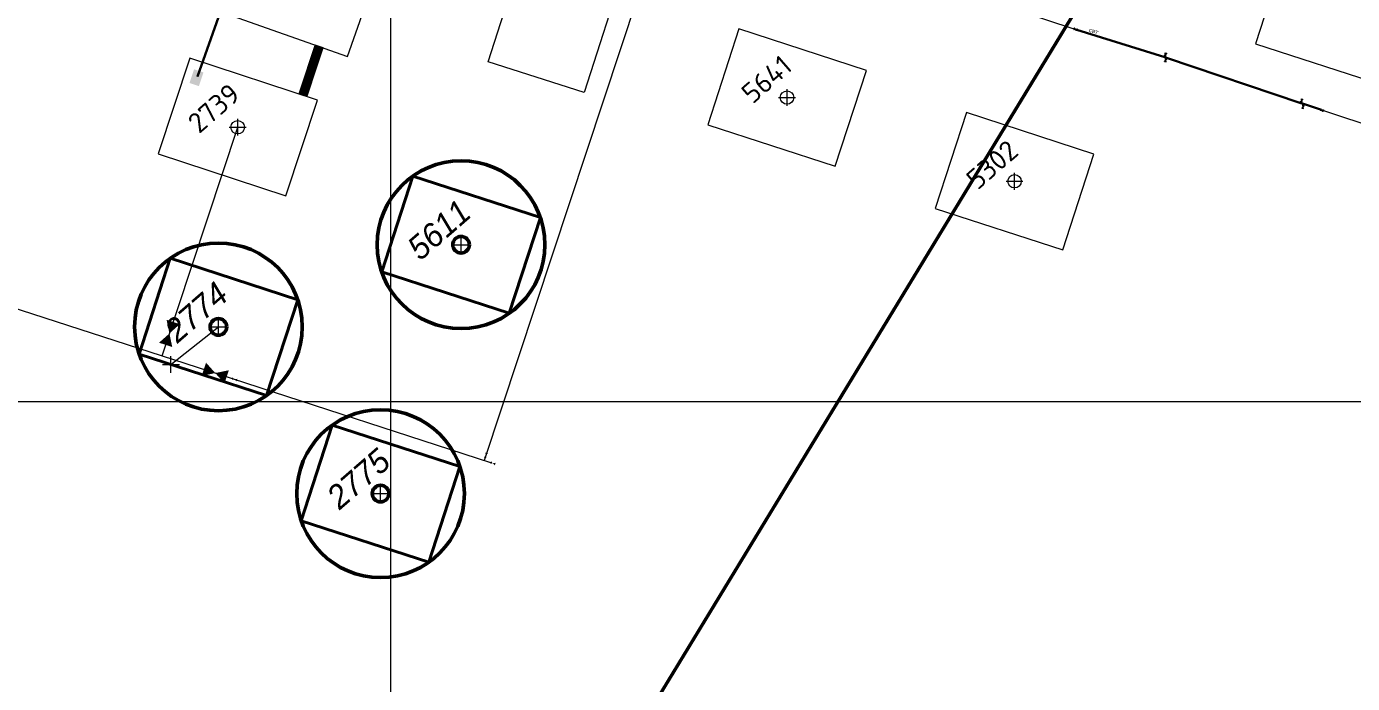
# Model space of a CAD drawing. Header units: millimetres. Extents: x 519 to 9564855, y -810 to 5021775.
# Drawn here: x 9544783 to 9545574, y 4995832 to 4996223 of the extents above; entities that cross this region are included whole.
import ezdxf
from ezdxf.enums import TextEntityAlignment as Align

# ---------------------------------------------------------------- set-up
doc = ezdxf.new("R2010")
doc.units = ezdxf.units.MM
doc.header["$LTSCALE"] = 2
doc.header["$MEASUREMENT"] = 0
doc.header["$PDMODE"] = 2
doc.header["$PDSIZE"] = 5
doc.linetypes.add('DASHED2', pattern=[9.525, 6.35, -3.175])
for name, color, linetype in [('Existing roads', 41, 'Continuous'), ('GRID_PULKOVO', 7, 'Continuous'), ('OilColl&Flowlines', 3, 'Continuous'), ('stage 7.frame', 7, 'Continuous'), ('МГ-земельный участок', 7, 'Continuous'), ('Скважины 2017г', 221, 'Continuous'), ('Скважины 2019г.', 241, 'Continuous')]:
    doc.layers.add(name, color=color, linetype=linetype)
for name, color, linetype, lineweight in [('TX_OIL_New Steel', 244, 'Continuous', 50), ('Нефтепровод Fiberclass', 14, 'g5_122_n', 30), ('ПСО_TX-OIL-Proect.', 224, 'Continuous', 30), ('Скважины на 2023 год', 201, 'Continuous', 20), ('Скважины на 2026', 222, 'Continuous', 50), ('Скважины на 2026 доп.', 222, 'Continuous', 50), ('ТХ_Проект. НГ', 244, 'g_122_n', 50), ('Электро', 1, 'Continuous', 30), ('Электроснаб', 1, 'Continuous', 18), ('Электроснабжене', 1, 'Continuous', 18)]:
    doc.layers.add(name, color=color, linetype=linetype, lineweight=lineweight)
doc.styles.add('Elect', font='isocpeur.ttf')
doc.styles.add('GeoApp', font='', dxfattribs={"height": 1})
doc.styles.add('Line_GUGK', font='')
doc.styles.get('GeoApp').set_extended_font_data('D431', italic=True)
doc.styles.get('Line_GUGK').set_extended_font_data('Bm431', italic=True)
doc.linetypes.add('g5_122_n', pattern='A,1,-1,1.5,-0.3,["Н",GeoApp,S=1,R=0,X=0,Y=-0.5],-1.5,1.5,-1,4,-1,4,-1,3', length=20.8)
doc.linetypes.add('g_122_n', pattern='A,2,-2,3,-0.6,["Н",Line_GUGK,S=2,R=0,X=0,Y=-1],-3,3,-2,8,-2,8,-2,6', length=41.6)

# ---------------------------------------------------------------- blocks, each defined once
blk = doc.blocks.new('Z')
at = {"lineweight": 9}
h = blk.add_hatch(dxfattribs=at)
h.set_pattern_fill('ANSI31', color=256, scale=0.05, style=0)
h.set_pattern_definition([(45, (13.5061613, 46.7154025), (-0.0044194174, 0.0044194174), [])])
h.paths.add_polyline_path([(-0.34, -0.18), (-0.34, 0.18), (-0.01, 0)])
h.paths.add_polyline_path([(0.01, 0), (0.34, -0.18), (0.34, 0.18)])
at = {"color": 7, "lineweight": 13, "flags": 128}
blk.add_lwpolyline([(-0.35, -0.19), (-0.35, 0.19), (0.35, -0.19), (0.35, 0.19), (-0.35, -0.19)], dxfattribs=at)

msp = doc.modelspace()

# ---------------------------------------------------------------- hatches: boundary and pattern name
at = {"layer": 'Электро'}
msp.add_hatch(color=256, dxfattribs=at).paths.add_polyline_path([(9544880.0517, 4996189.77352), (9544885.66394, 4996187.91653), (9544888.37117, 4996196.09839), (9544882.75893, 4996197.95538)])
at = {"layer": 'Электроснаб', "lineweight": 0}
msp.add_hatch(color=1, dxfattribs=at).paths.add_polyline_path([(9544880.0517, 4996189.77352), (9544885.66394, 4996187.91653), (9544888.37117, 4996196.09839), (9544882.75893, 4996197.95538)])
at = {"layer": 'Электроснабжене', "lineweight": 0}
msp.add_hatch(color=1, dxfattribs=at).paths.add_polyline_path([(9544880.0517, 4996189.77352), (9544885.66394, 4996187.91653), (9544888.37117, 4996196.09839), (9544882.75893, 4996197.95538)])

# ---------------------------------------------------------------- linework, layer by layer
at = {"layer": 'Existing roads', "lineweight": 0, "const_width": 5.7, "flags": 128}
msp.add_lwpolyline([(9544947.75141, 4996182.6438), (9544957.44078, 4996211.97431)], dxfattribs=at)
at = {"layer": 'GRID_PULKOVO', "lineweight": 0}
for p, q in [((9545000, 5010000), (9545000, 4992000)), ((9533000, 4996000), (9548000, 4996000))]:
    msp.add_line(p, q, dxfattribs=at)
at = {"layer": 'OilColl&Flowlines', "lineweight": 0}
msp.add_line((9543928.16382, 4996329.98424, -31.94114), (9544905.49513, 4996013.62264, 559.15513), dxfattribs=at)
at = {"layer": 'OilColl&Flowlines', "linetype": 'ByBlock', "lineweight": 0}
msp.add_line((9544863.67138, 4996027.16096, -45.14996), (9544908.8, 4996163.4), dxfattribs=at)
for points in [[(9544874.26352, 4996045.98528), (9544868.08349, 4996040.48072), (9544866.40641, 4996048.58506)], [(9544869.76057, 4996032.37638), (9544861.90347, 4996034.97615), (9544868.08349, 4996040.48072)], [(9544887.32196, 4996015.19775, 555.2354), (9544889.92173, 4996023.05486, 555.2354), (9544895.4263, 4996016.87483, 555.2354)], [(9544900.93087, 4996010.69481, 555.2354), (9544895.4263, 4996016.87483, 555.2354), (9544903.53064, 4996018.55192, 555.2354)]]:
    msp.add_solid(points, dxfattribs=at)
at = {"layer": 'stage 7.frame', "color": 0, "linetype": 'ByBlock', "lineweight": 0}
msp.add_lwpolyline([(9544861.46449, 4996147.63497), (9544937.44502, 4996122.49439), (9544956.30045, 4996179.47979), (9544880.31993, 4996204.62037)], close=True, dxfattribs=at)
msp.add_circle((9544908.8, 4996163.4), 4, dxfattribs=at)
at = {"layer": 'stage 7.frame', "color": 0, "linetype": 'ByBlock', "lineweight": 0, "ltscale": 80}
msp.add_point((9544908.8, 4996163.4), dxfattribs=at)
at = {"layer": 'TX_OIL_New Steel', "color": 3, "linetype": 'ByBlock', "lineweight": 0, "ltscale": 1.5}
for p, q in [((9545240.16587, 4996522.00082, -26.01996), (9545055.8008, 4995964.78536, 559.15513)), ((9545125.9548, 4996315.2939, -51.4517), (9545409.24565, 4996221.54277)), ((9545554.51052, 4996173.95794), (9545714.62856, 4996120.70914, -51.4517)), ((9544905.49513, 4996013.62264, 559.15513), (9545059.58495, 4995963.55582, 559.15513))]:
    msp.add_line(p, q, dxfattribs=at)
at = {"layer": 'МГ-земельный участок', "color": 0, "linetype": 'DASHED2', "lineweight": 25, "ltscale": 5, "const_width": 2}
msp.add_lwpolyline([(9522167.80801, 4999999.48247), (9521654, 5002362), (9522840, 5002532), (9525642, 5002155), (9528521, 5002235), (9531281, 5003464), (9533105, 5001043), (9546614, 4998215), (9544978, 4995525), (9543652, 4996420), (9539605, 4995735), (9529554.6705, 4998798.09585), (9529554.71722, 4998845.23995), (9529525.402, 4998845.269), (9529525.36994, 4998882.97318), (9529309.91997, 4998882.84552), (9526935, 5000017), (9526935, 4999132), (9522906, 5001105), (9522683.367, 5000265.06642), (9522496, 5000315)], close=True, dxfattribs=at)
at = {"layer": 'Нефтепровод Fiberclass'}
for points, elevation in [([(9545409.2591, 4996221.5173), (9545461.7538, 4996205.2408), (9545462.6883, 4996204.89), (9545542.863, 4996177.7819), (9545544.3607, 4996177.2895), (9545554.5062, 4996173.9495)], -27.1729), ([(9545461.7538, 4996205.2408), (9545461.8698, 4996205.8681)], -27.1729), ([(9545462.5046, 4996204.2848), (9545462.6883, 4996204.89)], -28.0137), ([(9545542.863, 4996177.7819), (9545543.0802, 4996178.4788)], -27.1729), ([(9545544.2637, 4996176.4037), (9545544.3607, 4996177.2895)], -28.1137)]:
    msp.add_lwpolyline(points, dxfattribs=dict(at, elevation=elevation))
at = {"layer": 'ПСО_TX-OIL-Proect.', "color": 116, "lineweight": 0, "ltscale": 5, "true_color": 0x136734}
for points, elevation in [([(9544905.49513, 4996013.62264, 1.6, 0, 0), (9544906.90362, 4996013.16499, 0, 1.6, 0), (9544908.31321, 4996012.70698, 1.6, 1.6, 0)], 559.15513), ([(9545056.33212, 4995966.36587, 1.6, 0, 0), (9545056.78977, 4995967.77437, 0, 1.6, 0), (9545057.24777, 4995969.18396, 1.6, 1.6, 0)], 556.01614), ([(9545059.58478, 4995963.55587, 1.6, 0, 0), (9545060.99328, 4995963.09822, 0, 1.6, 0), (9545062.40287, 4995962.64022, 1.6, 1.6, 0)], 559.15513)]:
    msp.add_lwpolyline(points, format="xyseb", dxfattribs=dict(at, elevation=elevation))
at = {"layer": 'Скважины 2017г', "color": 0, "linetype": 'ByBlock', "lineweight": 0}
msp.add_lwpolyline([(9545082.62246, 4996278.56271), (9545139.78649, 4996260.256), (9545115.37754, 4996184.03729), (9545058.21351, 4996202.344), (9545082.62246, 4996278.56271)], dxfattribs=at)
at = {"layer": 'Скважины 2019г.', "color": 0, "linetype": 'ByBlock', "lineweight": 0}
msp.add_lwpolyline([(9544898.81274, 4996232.1692), (9544974.282, 4996205.62885), (9544994.18726, 4996262.2308), (9544918.718, 4996288.77115)], close=True, dxfattribs=at)
at = {"layer": 'Скважины на 2023 год', "color": 0, "linetype": 'ByBlock', "lineweight": 0}
for points in [[(9545515.80241, 4996213.14789), (9545591.88693, 4996188.42653), (9545610.42795, 4996245.48992), (9545534.34343, 4996270.21128)], [(9545189.10241, 4996164.94789), (9545265.18693, 4996140.22653), (9545283.72795, 4996197.28992), (9545207.64343, 4996222.01128)], [(9545324.80241, 4996115.04789), (9545400.88693, 4996090.32653), (9545419.42795, 4996147.38992), (9545343.34343, 4996172.11128)]]:
    msp.add_lwpolyline(points, close=True, dxfattribs=at)
for centre in [(9545236.4, 4996181.1), (9545372.1, 4996131.2)]:
    msp.add_circle(centre, 4, dxfattribs=at)
for p in [(9545236.4, 4996181.1), (9545372.1, 4996131.2)]:
    msp.add_point(p, dxfattribs=at)
at = {"layer": 'Скважины на 2026', "lineweight": 5}
msp.add_line((9544869, 4996022), (9544897.3, 4996044.4), dxfattribs=at)
at = {"layer": 'Скважины на 2026 доп.', "linetype": 'ByBlock', "lineweight": 40}
for points in [[(9544994.68723, 4996077.22898), (9545070.77175, 4996052.50762), (9545089.31277, 4996109.57102), (9545013.22825, 4996134.29238)], [(9544849.98723, 4996028.22898), (9544926.07175, 4996003.50762), (9544944.61277, 4996060.57102), (9544868.52825, 4996085.29238)], [(9544946.68723, 4995928.82898), (9545022.77175, 4995904.10762), (9545041.31277, 4995961.17102), (9544965.22825, 4995985.89238)]]:
    msp.add_lwpolyline(points, close=True, dxfattribs=at)
at = {"layer": 'Скважины на 2026 доп.'}
for centre, radius in [((9545042, 4996093.4), 50), ((9545042, 4996093.4), 4.96016), ((9544897.3, 4996044.4), 50), ((9544897.3, 4996044.4), 4.96016), ((9544994, 4995945), 50), ((9544994, 4995945), 4.96016)]:
    msp.add_circle(centre, radius, dxfattribs=at)
at = {"layer": 'Скважины на 2026 доп.', "lineweight": 0}
for p in [(9545042, 4996093.4), (9544897.3, 4996044.4), (9544869, 4996022), (9544994, 4995945)]:
    msp.add_point(p, dxfattribs=at)
at = {"layer": 'Электро'}
msp.add_line((9544884.90904, 4996193.74718), (9544919.20927, 4996291.05787, 0), dxfattribs=at)
at = {"layer": 'Электроснаб', "color": 1, "lineweight": 0}
msp.add_line((9544884.90904, 4996193.74718), (9544919.20927, 4996291.05787, 0), dxfattribs=at)
at = {"layer": 'Электроснабжене', "color": 1, "lineweight": 0}
msp.add_line((9544884.90904, 4996193.74718), (9544919.20927, 4996291.05787, 0), dxfattribs=at)

# ---------------------------------------------------------------- block references
at = {"layer": 'ТХ_Проект. НГ', "ltscale": 0.3}
for p, xscale, yscale, zscale, rotation in [((9545408.41205, 4996221.85058), 2.571222249723858, 2.571222249723858, 2.571222249723858, 159.7332604529169), ((9545462.15264, 4996206.69164), 2.571222249723857, 2.571222249723857, 2.571222249723857, 252.6947984176088), ((9545462.24905, 4996203.41672), 2.571222249723857, 2.571222249723857, 2.571222249723857, 252.6947984176088), ((9545543.34044, 4996179.33329), 2.571222249723857, 2.571222249723857, 2.571222249723857, 252.6947984176088), ((9545544.12431, 4996175.49904), 2.571222249723857, 2.571222249723857, 2.571222249723857, 252.6947984176088), ((9545555.34412, 4996173.65014), 2.571222249723858, 2.571222249723858, 2.571222249723858, 159.7332604529169)]:
    msp.add_blockref('Z', p, dxfattribs=dict(at, xscale=xscale, yscale=yscale, zscale=zscale, rotation=rotation))

# ---------------------------------------------------------------- texts
at = {"layer": 'stage 7.frame', "color": 0, "linetype": 'ByBlock', "lineweight": 0, "style": 'Elect'}
msp.add_text('2739', height=12, rotation=41, dxfattribs=at).set_placement((9544885.76964, 4996159.16261))
at = {"layer": 'Нефтепровод Fiberclass', "linetype": 'ByBlock', "lineweight": 0, "style": 'GeoApp'}
msp.add_text('СВТ', height=2, rotation=342.77358621, dxfattribs=at).set_placement((9545419.14885, 4996220.54482, -27.1729), align=Align.MIDDLE_CENTER)
at = {"layer": 'Скважины на 2023 год', "color": 0, "linetype": 'ByBlock', "lineweight": 0, "style": 'Elect'}
for s, p in [('5641', (9545215.91821, 4996176.86286)), ('5302', (9545350.0213, 4996125.53292))]:
    msp.add_text(s, height=12, rotation=41, dxfattribs=at).set_placement(p)
at = {"layer": 'Скважины на 2026 доп.', "lineweight": 5, "style": 'Line_GUGK'}
for s, p in [('5611', (9545017.62982, 4996083.36135)), ('2774', (9544872.92146, 4996034.3127)), ('2775', (9544969.62982, 4995934.96135))]:
    msp.add_text(s, height=14, rotation=41, dxfattribs=at).set_placement(p)

doc.saveas('drawing.dxf')
